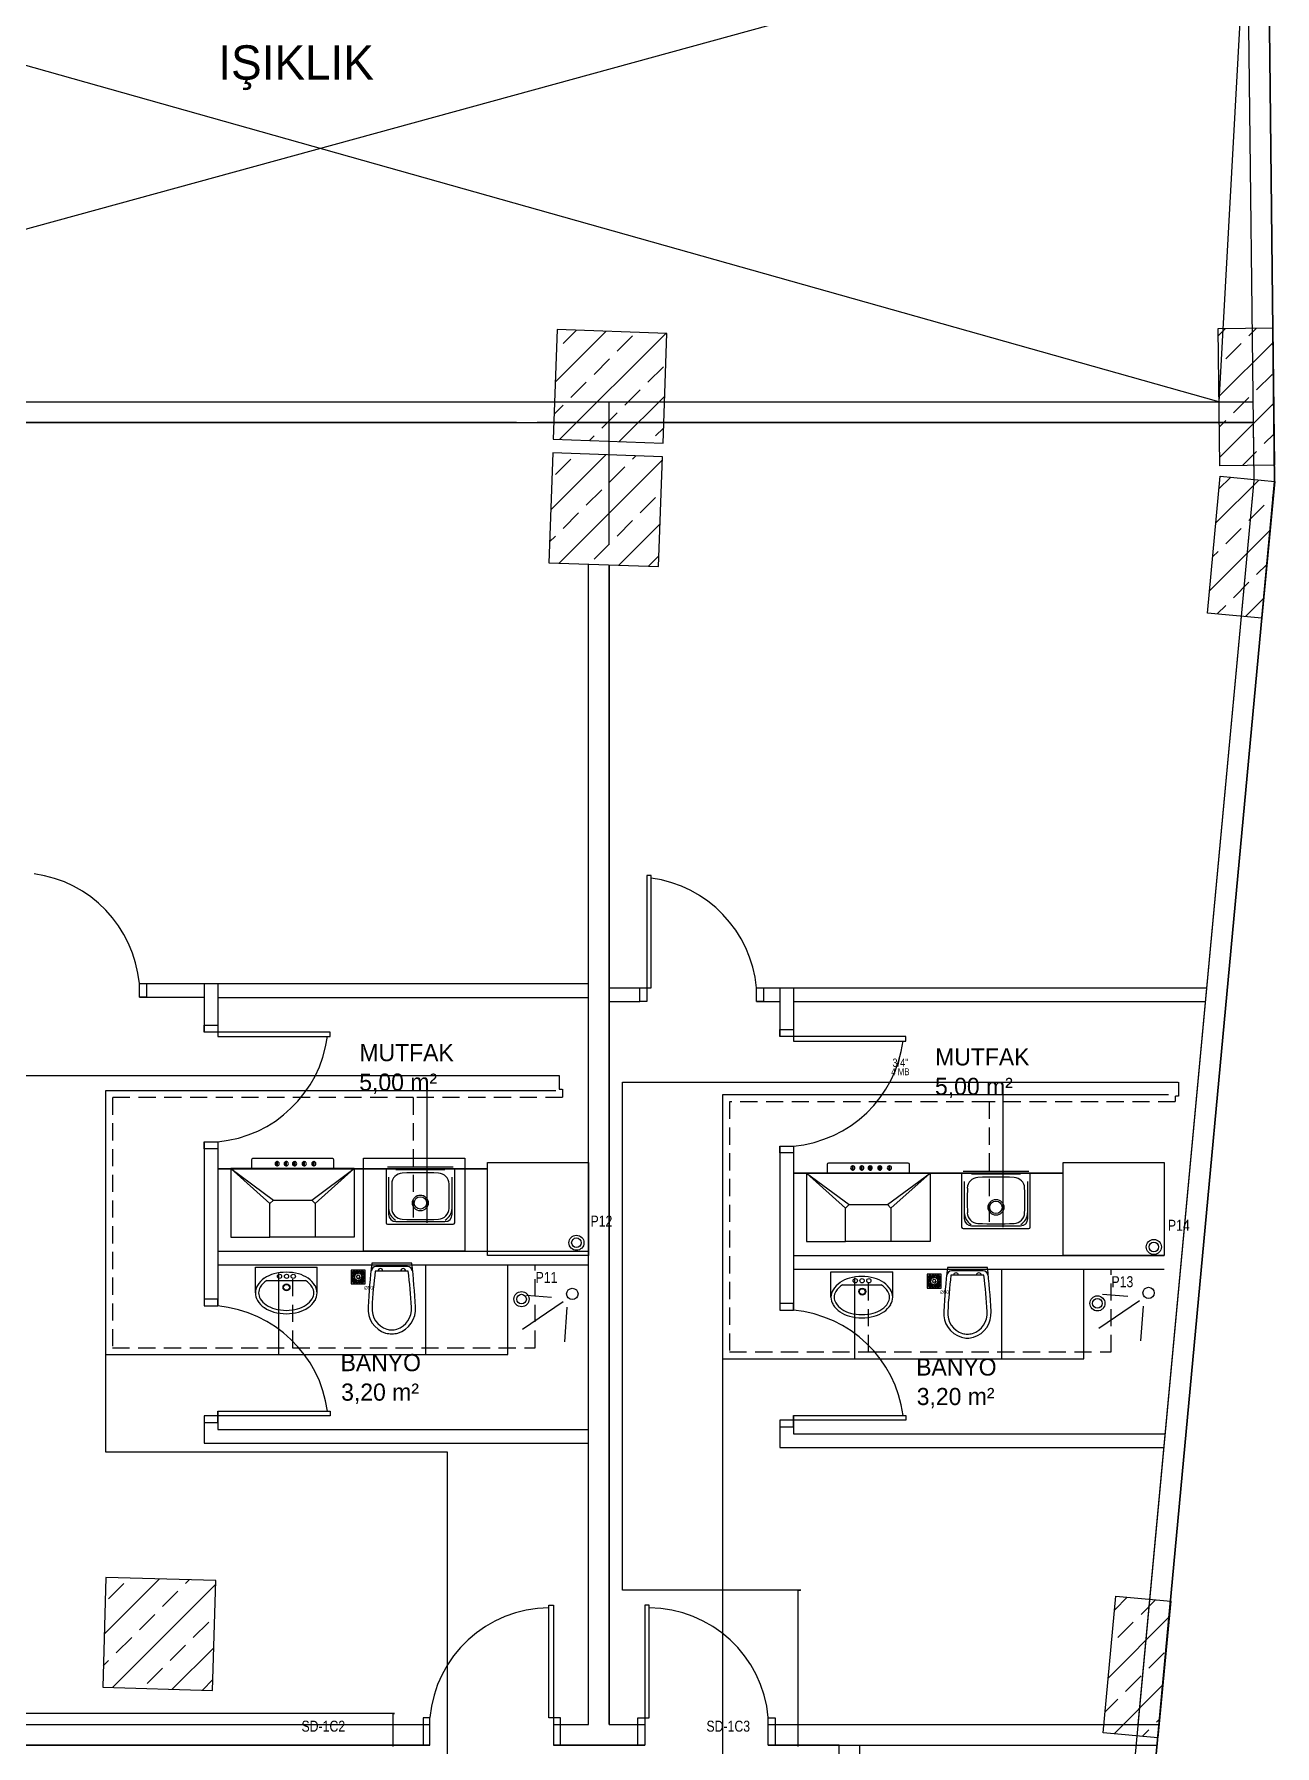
# Model space of a CAD drawing. Header units: centimetres. Extents: x 247996 to 315152, y -468471 to -440326.
# Drawn here: x 255597 to 256500, y -444081 to -442834 of the extents above; entities that cross this region are included whole.
import ezdxf
from ezdxf.enums import TextEntityAlignment as Align

# ---------------------------------------------------------------- set-up
doc = ezdxf.new("R2010")
doc.units = ezdxf.units.CM
doc.linetypes.add('0', pattern=[500, 500])
doc.linetypes.add('BASMA HATTI', pattern=[0.375, 0.25, -0.125])
for name, color, linetype in [('SCOTT-MD-YUK-BIRIMI', 7, 'Continuous'), ('SCOTT-MKDU0', 50, 'Continuous'), ('SCOTT-MTY-PISSU-KOLON', 211, 'Continuous'), ('SCOTT-MTY-PISSU-KOLONNO', 211, 'Continuous'), ('SCOTT-MTY-SAYAC', 3, 'Continuous'), ('SCOTT-MTY-TEFRIS', 15, 'Continuous'), ('SCOTT-MTY-VANA', 1, 'Continuous')]:
    doc.layers.add(name, color=color, linetype=linetype)
for name, color, linetype, lineweight in [('SCOTT-MTY-SICAKSU-BORU', 1, 'BASMA HATTI', 30), ('SCOTT-MTY-SOGUKSU-BORU', 5, '0', 30), ('SCOTT-MTY-TEMIZSU-CAP', 101, 'Continuous', 30)]:
    doc.layers.add(name, color=color, linetype=linetype, lineweight=lineweight)
doc.styles.add('CAP', font='wturkce.SHX', dxfattribs={"width": 0.65})
doc.styles.add('MtXpl_Comic_Sans_MS', font='comic.ttf')
doc.styles.add('ROTAS', font='arial.ttf')

# ---------------------------------------------------------------- blocks, each defined once
blk = doc.blocks.new('T-KOLON-P')
for radius in [5.5, 3.5]:
    blk.add_circle((0, 0), radius)
blk = doc.blocks.new('SUZGEC1')
at = {"layer": 'SCOTT-MTY-TEFRIS'}
blk.add_lwpolyline([(-5, -5), (-5, 5), (5, 5), (5, -5)], close=True, dxfattribs=at)
for points in [[(-4.3, 3.9), (-2, 1.5, 0.029484), (-2.2, 1.3), (-4.3, 2.5)], [(-2.5, 0.3), (-4.3, 0.3), (-4.3, 1.7), (-2.4, 0.7, 0.032775)], [(-3.9, 4.3), (-2.5, 4.3), (-1.3, 2.2, 0.029484), (-1.5, 2)], [(-0.7, 2.4, -0.032775), (-0.3, 2.5), (-0.3, 4.3), (-1.7, 4.3)], [(0.3, 2.5), (0.3, 4.3), (1.7, 4.3), (0.7, 2.4, 0.032775)], [(1.3, 2.2), (2.5, 4.3), (3.9, 4.3), (1.5, 2, 0.029484)], [(4.3, 3.9), (2, 1.5, -0.029484), (2.2, 1.3), (4.3, 2.5)], [(4.3, 0.3), (4.3, 1.7), (2.4, 0.7, -0.032775), (2.5, 0.3)], [(-2.5, -0.3), (-4.3, -0.3), (-4.3, -1.7), (-2.4, -0.7, -0.032775)], [(-4.3, -3.9), (-2, -1.5, -0.029484), (-2.2, -1.3), (-4.3, -2.5)], [(-3.9, -4.3), (-2.5, -4.3), (-1.3, -2.2, -0.029484), (-1.5, -2)], [(-0.3, -4.3), (-1.7, -4.3), (-0.7, -2.4, 0.032775), (-0.3, -2.5)], [(0.3, -2.5), (0.3, -4.3), (1.7, -4.3), (0.7, -2.4, -0.032775)], [(2.5, -4.3), (1.3, -2.2, 0.029484), (1.5, -2), (3.9, -4.3)], [(4.3, -2.5), (4.3, -3.9), (2, -1.5, 0.029484), (2.2, -1.3)], [(4.3, -0.3), (4.3, -1.7), (2.4, -0.7, 0.032775), (2.5, -0.3)]]:
    blk.add_lwpolyline(points, format="xyb", close=True, dxfattribs=at)
blk.add_circle((0, 0), 1.25, dxfattribs=at)
at = {"layer": 'SCOTT-MD-YUK-BIRIMI', "color": 6, "style": 'CAP'}
for tag, p in [('PS', (-2.1, 0)), ('PSCP', (4.3, 6.7))]:
    blk.add_attdef(tag, p, '', height=2.5, dxfattribs=at)

msp = doc.modelspace()

# ---------------------------------------------------------------- linework, layer by layer
at = {"layer": 'SCOTT-MKDU0', "color": 8, "ltscale": 0.03}
for p, q in [((256500.1, -443160.1), (256469.8, -440514.4)), ((256469.8, -440514.4), (256500.1, -443160.1)), ((256485.1, -443159.5), (256454.9, -440529.3)), ((255131.1, -443102.1), (256479.8, -442732.1)), ((256459.5, -443102.1), (255149.8, -442732.9)), ((256479.8, -442732.1), (256459.5, -443102.1)), ((255977.5, -443049.5), (255974.6, -443129.4)), ((255976.1, -443087.8), (256013.2, -443050.7)), ((256057.4, -443052.3), (255977.5, -443049.5)), ((255979.2, -443129.6), (256056.5, -443052.3)), ((255981.8, -443059.6), (255991.5, -443050)), ((256021.1, -443065.2), (256032.3, -443054)), ((256054.6, -443132.3), (256057.4, -443052.3)), ((256458.9, -443048.7), (256498.9, -443048.2)), ((256460.1, -443148.7), (256458.9, -443048.7)), ((256459, -443053.9), (256464.3, -443048.6)), ((256481.3, -443054), (256487, -443048.4)), ((256498.9, -443048.2), (256500.1, -443148.2)), ((256459.5, -443098.3), (256499, -443058.8)), ((256464.5, -443070.9), (256475.7, -443059.6)), ((256004.3, -443082.1), (256015.5, -443070.9)), ((256043.5, -443087.7), (256054.8, -443076.5)), ((256486.9, -443093.3), (256498.2, -443082.1)), ((255987.4, -443098.9), (255998.6, -443087.7)), ((256026.7, -443104.5), (256037.9, -443093.3)), ((255131.1, -443102.1), (256484.4, -443102.1)), ((255975.3, -443111.1), (255981.8, -443104.5)), ((256015.3, -443205.8), (256015.3, -443102.1)), ((256022.6, -443131.1), (256055.8, -443097.9)), ((256460, -443142.7), (256499.5, -443103.2)), ((256470.1, -443110.2), (256481.3, -443098.9)), ((255130.4, -443117.1), (256484.6, -443117.1)), ((255947.9, -443117.1), (255452.9, -443117.1)), ((256484.6, -443117.1), (255962.9, -443117.1)), ((256009.9, -443121.4), (256021.1, -443110.2)), ((256459.7, -443120.5), (256464.5, -443115.8)), ((256485.1, -443159.5), (256484.6, -443117.1)), ((255974.6, -443129.4), (256054.6, -443132.3)), ((256000.9, -443130.3), (256004.3, -443127)), ((256049.2, -443127), (256055, -443121.2)), ((256492.6, -443132.6), (256499.8, -443125.4)), ((255974.3, -443139.4), (255971.4, -443219.4)), ((255972.8, -443180.9), (256012.9, -443140.8)), ((256054.2, -443142.3), (255974.3, -443139.4)), ((255976.2, -443155.1), (255987.4, -443143.8)), ((255979, -443219.6), (256054.1, -443144.5)), ((256032.3, -443143.8), (256034.6, -443141.6)), ((256051.3, -443222.2), (256054.2, -443142.3)), ((256476.7, -443148.5), (256486.9, -443138.2)), ((256015.5, -443160.7), (256026.7, -443149.4)), ((256451.1, -443256), (256460.4, -443156.4)), ((256459.5, -443165.6), (256468, -443157.2)), ((256500.1, -443148.2), (256460.1, -443148.7)), ((256460.4, -443156.4), (256500.2, -443160.1)), ((256499.4, -443148.2), (256500.1, -443147.6)), ((255998.6, -443177.5), (256009.9, -443166.3)), ((256112.8, -447327.5), (256500.1, -443160.1)), ((256500.1, -443160.1), (256112.8, -447327.5)), ((256385.5, -444231), (256485.1, -443159.5)), ((256400.8, -444066), (256485.1, -443159.5)), ((256457.2, -443190.4), (256488.5, -443159.1)), ((256500.2, -443160.1), (256490.9, -443259.7)), ((256037.9, -443183.1), (256049.2, -443171.9)), ((256481.3, -443188.7), (256492.6, -443177.5)), ((256498.2, -443171.9), (256499.2, -443170.9)), ((255981.8, -443194.3), (255993, -443183.1)), ((256021.1, -443200), (256032.3, -443188.7)), ((256022.3, -443221.2), (256052.5, -443191)), ((256464.5, -443205.6), (256475.7, -443194.3)), ((255971.9, -443204.2), (255976.2, -443200)), ((256004.3, -443216.8), (256015.5, -443205.6)), ((256452.6, -443239.9), (256496.9, -443195.6)), ((255971.4, -443219.4), (256051.3, -443222.2)), ((256044, -443221.9), (256051.6, -443214.3)), ((256454.9, -443215.1), (256458.9, -443211.2)), ((256000.3, -444066), (256000.3, -443220.4)), ((256000.3, -444066), (256000.3, -443220.4)), ((256015.3, -444066), (256015.3, -443220.9)), ((256015.3, -443220.9), (256015.3, -444066)), ((256486.9, -443228), (256494.6, -443220.4)), ((256470.1, -443244.9), (256481.3, -443233.6)), ((256490.9, -443259.7), (256451.1, -443256)), ((256458.3, -443256.7), (256464.5, -443250.5)), ((256478.8, -443258.6), (256492.3, -443245.1)), ((255673.2, -443526), (255730.3, -443526)), ((255720.3, -443526), (255720.3, -443561.4)), ((255730.3, -443526), (255730.3, -443564.7)), ((255730.3, -443526.1), (256000.3, -443526.1)), ((256015.3, -443529.1), (256038.3, -443529.1)), ((256122.7, -443529.1), (256149.6, -443529.1)), ((256139.6, -443529.1), (256139.6, -443564.5)), ((256149.6, -443529.1), (256149.6, -443567.9)), ((256149.6, -443529.2), (256450.7, -443529.2)), ((255673.2, -443536), (255720.3, -443536)), ((255730.3, -443536.1), (256000.3, -443536.1)), ((256015.3, -443539.1), (256037.7, -443539.1)), ((256122.7, -443539.1), (256139.6, -443539.1)), ((256149.6, -443539.2), (256449.8, -443539.2)), ((255720.3, -443641.4), (255720.3, -443761)), ((255730.3, -443641.4), (255730.3, -443761)), ((255754.7, -443654.6), (255754.7, -443660.9)), ((255813.7, -443653.6), (255755.7, -443653.6)), ((255773.2, -443656.3), (255773.2, -443655.8)), ((255773.8, -443655.8), (255773.2, -443655.8)), ((255773.8, -443656.3), (255773.8, -443655.8)), ((255779.8, -443656.3), (255779.8, -443655.8)), ((255780.4, -443655.8), (255779.8, -443655.8)), ((255780.4, -443656.3), (255780.4, -443655.8)), ((255785.9, -443656.3), (255785.9, -443655.8)), ((255785.9, -443655.8), (255786.5, -443655.8)), ((255786.5, -443656.3), (255786.5, -443655.8)), ((255792.9, -443656.3), (255792.9, -443655.8)), ((255792.9, -443655.8), (255793.5, -443655.8)), ((255793.5, -443656.3), (255793.5, -443655.8)), ((255799.9, -443656.3), (255799.9, -443655.8)), ((255799.9, -443655.8), (255800.5, -443655.8)), ((255800.5, -443656.3), (255800.5, -443655.8)), ((255814.7, -443660.9), (255814.7, -443654.6)), ((255836.5, -443721), (255836.5, -443653.3)), ((255836.5, -443653.3), (255910.1, -443653.3)), ((255910.1, -443653.3), (255910.1, -443721)), ((256139.6, -443644.5), (256139.6, -443764.1)), ((256149.6, -443644.5), (256149.6, -443764.1)), ((255730.3, -443661), (255926.6, -443661)), ((255926.6, -443661), (255730.3, -443661)), ((255926.6, -443661), (255730.3, -443661)), ((255768.2, -443686.4), (255739.7, -443660.9)), ((255739.7, -443660.9), (255770.7, -443683.9)), ((255829.7, -443660.9), (255739.7, -443660.9)), ((255739.7, -443660.9), (255739.7, -443710.9)), ((255773.2, -443658.9), (255773.2, -443656.3)), ((255773.2, -443658.9), (255773.8, -443658.9)), ((255773.8, -443658.9), (255773.8, -443656.3)), ((255779.8, -443658.9), (255779.8, -443656.3)), ((255779.8, -443658.9), (255780.4, -443658.9)), ((255780.4, -443658.9), (255780.4, -443656.3)), ((255785.9, -443658.9), (255785.9, -443656.3)), ((255785.9, -443658.9), (255786.5, -443658.9)), ((255786.5, -443658.9), (255786.5, -443656.3)), ((255792.9, -443658.9), (255792.9, -443656.3)), ((255792.9, -443658.9), (255793.5, -443658.9)), ((255793.5, -443658.9), (255793.5, -443656.3)), ((255798.7, -443683.9), (255829.7, -443660.9)), ((255799.9, -443658.9), (255799.9, -443656.3)), ((255799.9, -443658.9), (255800.5, -443658.9)), ((255800.5, -443658.9), (255800.5, -443656.3)), ((255829.7, -443660.9), (255801.2, -443686.4)), ((255829.7, -443660.9), (255829.7, -443710.9)), ((255852.8, -443660.9), (255852.8, -443700.4)), ((255901.8, -443659.9), (255853.8, -443659.9)), ((255854.7, -443667.1), (255854.7, -443694.2)), ((255895.7, -443661.8), (255860, -443661.8)), ((255901, -443694.2), (255901, -443667.1)), ((255902.8, -443700.4), (255902.8, -443660.9)), ((255926.7, -443724.1), (255926.7, -443656.4)), ((255926.7, -443656.4), (256000.3, -443656.4)), ((256000.3, -443656.4), (256000.3, -443724.1)), ((256149.6, -443664.1), (256346, -443664.1)), ((256346, -443664.1), (256149.6, -443664.1)), ((256346, -443664.1), (256149.6, -443664.1)), ((256187.6, -443689.6), (256159.1, -443664.1)), ((256159.1, -443664.1), (256190.1, -443687.1)), ((256249.1, -443664.1), (256159.1, -443664.1)), ((256159.1, -443664.1), (256159.1, -443714.1)), ((256174.1, -443657.8), (256174.1, -443664.1)), ((256233.1, -443656.8), (256175.1, -443656.8)), ((256192.5, -443659.4), (256192.5, -443658.9)), ((256193.1, -443658.9), (256192.5, -443658.9)), ((256192.5, -443662), (256192.5, -443659.4)), ((256192.5, -443662), (256193.1, -443662)), ((256193.1, -443659.4), (256193.1, -443658.9)), ((256193.1, -443662), (256193.1, -443659.4)), ((256199.1, -443659.4), (256199.1, -443658.9)), ((256199.7, -443658.9), (256199.1, -443658.9)), ((256199.1, -443662), (256199.1, -443659.4)), ((256199.1, -443662), (256199.7, -443662)), ((256199.7, -443659.4), (256199.7, -443658.9)), ((256199.7, -443662), (256199.7, -443659.4)), ((256205.3, -443659.4), (256205.3, -443658.9)), ((256205.3, -443658.9), (256205.9, -443658.9)), ((256205.3, -443662), (256205.3, -443659.4)), ((256205.3, -443662), (256205.9, -443662)), ((256205.9, -443659.4), (256205.9, -443658.9)), ((256205.9, -443662), (256205.9, -443659.4)), ((256212.2, -443659.4), (256212.2, -443658.9)), ((256212.2, -443658.9), (256212.9, -443658.9)), ((256212.2, -443662), (256212.2, -443659.4)), ((256212.2, -443662), (256212.9, -443662)), ((256212.9, -443659.4), (256212.9, -443658.9)), ((256212.9, -443662), (256212.9, -443659.4)), ((256218.1, -443687.1), (256249.1, -443664.1)), ((256219.2, -443659.4), (256219.2, -443658.9)), ((256219.2, -443658.9), (256219.9, -443658.9)), ((256219.2, -443662), (256219.2, -443659.4)), ((256219.2, -443662), (256219.9, -443662)), ((256219.9, -443659.4), (256219.9, -443658.9)), ((256219.9, -443662), (256219.9, -443659.4)), ((256249.1, -443664.1), (256220.6, -443689.6)), ((256234.1, -443664.1), (256234.1, -443657.8)), ((256249.1, -443664.1), (256249.1, -443714.1)), ((256272.1, -443664.1), (256272.1, -443703.5)), ((256321.1, -443663.1), (256273.1, -443663.1)), ((256315, -443664.9), (256279.3, -443664.9)), ((256322.1, -443703.5), (256322.1, -443664.1)), ((256346, -443724.1), (256346, -443656.4)), ((256346, -443656.4), (256419.6, -443656.4)), ((256419.6, -443656.4), (256419.6, -443724.1)), ((256274, -443670.2), (256274, -443697.3)), ((256320.3, -443697.3), (256320.3, -443670.2)), ((255853.8, -443701.4), (255901.8, -443701.4)), ((255860, -443699.5), (255895.7, -443699.5)), ((256273.1, -443704.5), (256321.1, -443704.5)), ((256279.3, -443702.6), (256315, -443702.6)), ((255739.7, -443710.9), (255768.2, -443710.9)), ((255829.7, -443710.9), (255801.2, -443710.9)), ((256159.1, -443714.1), (256187.6, -443714.1)), ((256249.1, -443714.1), (256220.6, -443714.1)), ((255730.3, -443721), (256000.3, -443721)), ((255910.1, -443721), (255836.5, -443721)), ((256000.3, -443724.1), (255926.7, -443724.1)), ((256149.6, -443724.1), (256419.6, -443724.1)), ((256419.6, -443724.1), (256346, -443724.1)), ((255730.3, -443731), (256000.3, -443731)), ((255730.3, -443741), (255730.3, -443761)), ((255757.6, -443732.8), (255802.6, -443732.8)), ((255757.6, -443751.5), (255757.6, -443732.8)), ((255766, -443742.5), (255794.1, -443742.5)), ((255802.6, -443751.5), (255802.6, -443732.8)), ((256149.6, -443734.1), (256419.6, -443734.1)), ((256176.9, -443736), (256221.9, -443736)), ((256176.9, -443754.6), (256176.9, -443736)), ((256221.9, -443754.6), (256221.9, -443736)), ((255973.4, -443754.7), (255955, -443753.3)), ((256149.6, -443744.1), (256149.6, -443764.1)), ((256185.4, -443745.6), (256213.5, -443745.6)), ((256393.2, -443754), (256374.8, -443752.6)), ((255981.8, -443758), (255952.3, -443778.2)), ((255984.6, -443761.9), (255982.7, -443787.2)), ((256401.6, -443757.3), (256372, -443777.5)), ((256404.4, -443761.2), (256402.4, -443786.5)), ((255720.3, -443841), (255720.3, -443861)), ((255730.3, -443837.6), (255730.3, -443851)), ((255730.3, -443837.6), (255730.3, -443851)), ((256149.6, -443840.8), (256149.6, -443854.1)), ((256149.6, -443840.8), (256149.6, -443854.1)), ((255730.3, -443851), (256000.3, -443851)), ((256139.6, -443844.1), (256139.6, -443864.1)), ((256149.6, -443854.1), (256419.6, -443854.1)), ((255720.3, -443861), (256000.3, -443861)), ((256139.6, -443864.1), (256419.6, -443864.1)), ((255648.7, -443958.9), (255646.4, -444038.8)), ((255647.5, -444000.1), (255687.6, -443960)), ((255728.7, -443961.1), (255648.7, -443958.9)), ((255650.7, -443974.5), (255661.9, -443963.3)), ((255653.5, -444039), (255728.6, -443963.9)), ((255706.8, -443963.3), (255709.5, -443960.6)), ((255726.4, -444041.1), (255728.7, -443961.1)), ((255689.9, -443980.1), (255701.2, -443968.9)), ((256375.3, -444072), (256384.5, -443972.4)), ((256383.6, -443982.4), (256392.8, -443973.2)), ((256384.5, -443972.4), (256424.4, -443976.1)), ((256402.8, -443985.7), (256413.4, -443975.1)), ((256424.4, -443976.1), (256415.1, -444075.7)), ((255673.1, -443997), (255684.3, -443985.7)), ((255712.4, -444002.6), (255723.6, -443991.3)), ((256379, -444031.9), (256423.3, -443987.6)), ((256385.9, -444002.6), (256397.1, -443991.3)), ((255656.3, -444013.8), (255667.5, -444002.6)), ((255695.6, -444019.4), (255706.8, -444008.2)), ((255697.1, -444040.3), (255727.3, -444010.2)), ((256408.4, -444025), (256419.6, -444013.8)), ((255646.8, -444023.2), (255650.7, -444019.4)), ((255678.7, -444036.2), (255689.9, -444025)), ((255646.4, -444038.8), (255726.4, -444041.1)), ((255719, -444040.9), (255726.6, -444033.3)), ((256383.1, -444072.7), (256418.7, -444037.1)), ((256391.5, -444041.9), (256402.8, -444030.6)), ((256376.7, -444056.7), (256385.9, -444047.5)), ((255209.4, -444066), (255884.8, -444066)), ((255452.9, -444066), (255884.8, -444066)), ((255974.8, -444066), (256000.3, -444066)), ((255974.8, -444066), (256000.3, -444066)), ((256015.3, -444066), (256041.2, -444066)), ((256015.3, -444066), (256041.2, -444066)), ((256131.2, -444066), (256415.9, -444066)), ((256131.2, -444066), (256400.8, -444066)), ((256414, -444064.3), (256416.4, -444061.9)), ((256415.1, -444075.7), (256375.3, -444072)), ((256403.7, -444074.6), (256408.4, -444069.9)), ((255884.8, -444081), (255066.5, -444081)), ((255209.4, -444081), (255884.8, -444081)), ((255974.8, -444081), (256041.2, -444081)), ((256041.2, -444081), (255974.8, -444081)), ((256131.2, -444081), (256414.5, -444081)), ((256182.9, -444081), (256131.2, -444081)), ((256182.9, -444098), (256182.9, -444081)), ((256182.9, -444231), (256182.9, -444081)), ((256197.9, -444093), (256197.9, -444081))]:
    msp.add_line(p, q, dxfattribs=at)
for points in [[(256042.7, -443529.1), (256046, -443529.1), (256046, -443447.2), (256042.7, -443447.2)], [(255730.3, -443561.4), (255730.3, -443564.7), (255812.1, -443564.7), (255812.1, -443561.4)], [(256149.6, -443564.5), (256149.6, -443567.9), (256231.4, -443567.9), (256231.4, -443564.5)], [(255730.3, -443841), (255730.3, -443837.6), (255812.1, -443837.6), (255812.1, -443841)], [(256149.6, -443844.1), (256149.6, -443840.8), (256231.4, -443840.8), (256231.4, -443844.1)], [(255974.8, -444061), (255971.5, -444061), (255971.5, -443979.1), (255974.8, -443979.1)], [(255974.8, -444061), (255971.5, -444061), (255971.5, -443979.1), (255974.8, -443979.1)], [(255974.8, -444061), (255971.5, -444061), (255971.5, -443979.1), (255974.8, -443979.1)], [(256041.2, -444061), (256044.5, -444061), (256044.5, -443979.1), (256041.2, -443979.1)], [(256041.2, -444061), (256044.5, -444061), (256044.5, -443979.1), (256041.2, -443979.1)], [(256041.2, -444061), (256044.5, -444061), (256044.5, -443979.1), (256041.2, -443979.1)]]:
    msp.add_lwpolyline(points, close=True, dxfattribs=at)
for points in [[(255678.2, -443536), (255673.2, -443536), (255673.2, -443526), (255678.2, -443526), (255678.2, -443536)], [(256042.7, -443539.1), (256037.7, -443539.1), (256037.7, -443529.1), (256042.7, -443529.1), (256042.7, -443539.1)], [(256127.7, -443539.1), (256122.7, -443539.1), (256122.7, -443529.1), (256127.7, -443529.1), (256127.7, -443539.1)], [(255720.3, -443561.4), (255720.3, -443556.4), (255730.3, -443556.4), (255730.3, -443561.4), (255720.3, -443561.4)], [(256139.6, -443564.5), (256139.6, -443559.5), (256149.6, -443559.5), (256149.6, -443564.5), (256139.6, -443564.5)], [(255720.3, -443646.4), (255720.3, -443641.4), (255730.3, -443641.4), (255730.3, -443646.4), (255720.3, -443646.4)], [(256139.6, -443649.5), (256139.6, -443644.5), (256149.6, -443644.5), (256149.6, -443649.5), (256139.6, -443649.5)], [(255720.3, -443756), (255720.3, -443761), (255730.3, -443761), (255730.3, -443756), (255720.3, -443756)], [(256139.6, -443759.1), (256139.6, -443764.1), (256149.6, -443764.1), (256149.6, -443759.1), (256139.6, -443759.1)], [(255720.3, -443841), (255720.3, -443846), (255730.3, -443846), (255730.3, -443841), (255720.3, -443841)], [(256139.6, -443844.1), (256139.6, -443849.1), (256149.6, -443849.1), (256149.6, -443844.1), (256139.6, -443844.1)], [(255879.8, -444081), (255884.8, -444081), (255884.8, -444061), (255879.8, -444061), (255879.8, -444081)], [(255879.8, -444081), (255884.8, -444081), (255884.8, -444061), (255879.8, -444061), (255879.8, -444081)], [(255879.8, -444081), (255884.8, -444081), (255884.8, -444061), (255879.8, -444061), (255879.8, -444081)], [(255974.8, -444081), (255979.8, -444081), (255979.8, -444061), (255974.8, -444061), (255974.8, -444081)], [(255974.8, -444081), (255979.8, -444081), (255979.8, -444061), (255974.8, -444061), (255974.8, -444081)], [(255974.8, -444081), (255979.8, -444081), (255979.8, -444061), (255974.8, -444061), (255974.8, -444081)], [(256041.2, -444081), (256036.2, -444081), (256036.2, -444061), (256041.2, -444061), (256041.2, -444081)], [(256041.2, -444081), (256036.2, -444081), (256036.2, -444061), (256041.2, -444061), (256041.2, -444081)], [(256041.2, -444081), (256036.2, -444081), (256036.2, -444061), (256041.2, -444061), (256041.2, -444081)], [(256136.2, -444081), (256131.2, -444081), (256131.2, -444061), (256136.2, -444061), (256136.2, -444081)], [(256136.2, -444081), (256131.2, -444081), (256131.2, -444061), (256136.2, -444061), (256136.2, -444081)], [(256136.2, -444081), (256131.2, -444081), (256131.2, -444061), (256136.2, -444061), (256136.2, -444081)]]:
    msp.add_lwpolyline(points, dxfattribs=at)
for points in [[(255842.4, -443729.9, 0.01664), (255839.8, -443761.7, 0.351622), (255852.5, -443780.7, 0.068714), (255857, -443781.3, 0.068714), (255861.4, -443780.7, 0.351622), (255874.2, -443761.7, 0.01664), (255871.6, -443729.9)], [(255844.9, -443735.5, 0.016866), (255842.6, -443761.9, 0.351778), (255853.4, -443777.9, 0.068022), (255857, -443778.4, 0.068022), (255860.6, -443777.9, 0.351778), (255871.3, -443761.9, 0.016866), (255869, -443735.5)], [(256261.7, -443733, 0.01664), (256259.1, -443764.9, 0.351622), (256271.9, -443783.8, 0.068714), (256276.3, -443784.4, 0.068714), (256280.7, -443783.8, 0.351622), (256293.5, -443764.9, 0.01664), (256290.9, -443733)], [(256264.3, -443738.6, 0.016866), (256262, -443765.1, 0.351778), (256272.7, -443781, 0.068022), (256276.3, -443781.5, 0.068022), (256279.9, -443781, 0.351778), (256290.6, -443765.1, 0.016866), (256288.3, -443738.6)]]:
    msp.add_lwpolyline(points, format="xyb", close=True, dxfattribs=at)
for points in [[(255871.8, -443735.4, 0.389191), (255868.5, -443732.3), (255857, -443732.3), (255845.4, -443732.3, 0.389191), (255842.1, -443735.4, 0.389191)], [(256291.2, -443738.5, 0.389191), (256287.8, -443735.4), (256276.3, -443735.4), (256264.8, -443735.4, 0.389191), (256261.4, -443738.5, 0.389191)]]:
    msp.add_lwpolyline(points, format="xyb", dxfattribs=at)
for centre, radius in [((255775.2, -443739.4), 1.56), ((255780.3, -443739.4), 1.56), ((255785.2, -443739.4), 1.56), ((256194.6, -443742.6), 1.56), ((256199.6, -443742.6), 1.56), ((256204.5, -443742.6), 1.56), ((255780.3, -443747.4), 2.52), ((255780.3, -443747.4), 2.12), ((255988.5, -443752.2, 51), 4.14), ((256199.7, -443750.5), 2.52), ((256199.7, -443750.5), 2.12), ((256408.3, -443751.5, 51), 4.14)]:
    msp.add_circle(centre, radius, dxfattribs=at)
for centre, radius, start, end in [((255584.6, -443534.2), 88.9, 5.3081, 82.3253), ((256034.1, -443537.3), 88.9, 5.3081, 82.3253), ((255722, -443552.8), 88.9, 275.3081, 352.3253), ((256141.4, -443556), 88.9, 275.3081, 352.3253), ((255755.7, -443654.6), 1, 90, 180), ((255773.5, -443657.3), 1.54, 100.5379, 259.4246), ((255773.5, -443657.3), 1.54, 282.6233, 77.3765), ((255780.1, -443657.3), 1.54, 100.5379, 259.4246), ((255780.1, -443657.3), 1.54, 282.6233, 77.3765), ((255786.2, -443657.3), 1.54, 100.5379, 259.4246), ((255786.2, -443657.3), 1.54, 282.6233, 77.3765), ((255793.2, -443657.3), 1.54, 100.5379, 259.4246), ((255793.2, -443657.3), 1.54, 282.6233, 77.3765), ((255800.2, -443657.3), 1.54, 100.5379, 259.4246), ((255800.2, -443657.3), 1.54, 282.6233, 77.3765), ((255813.7, -443654.6), 1, 0, 90), ((256175.1, -443657.8), 1, 90, 180), ((256192.8, -443660.4), 1.54, 100.5379, 259.4246), ((256192.8, -443660.4), 1.54, 282.6233, 77.3765), ((256199.4, -443660.4), 1.54, 100.5379, 259.4246), ((256199.4, -443660.4), 1.54, 282.6233, 77.3765), ((256205.5, -443660.4), 1.54, 100.5379, 259.4246), ((256205.5, -443660.4), 1.54, 282.6233, 77.3765), ((256212.5, -443660.4), 1.54, 100.5379, 259.4246), ((256212.5, -443660.4), 1.54, 282.6233, 77.3765), ((256219.5, -443660.4), 1.54, 100.5379, 259.4246), ((256219.5, -443660.4), 1.54, 282.6233, 77.3765), ((256233.1, -443657.8), 1, 0, 90), ((255773.7, -443755.1), 17.2, 123.8347, 148.2866), ((255773.7, -443755.1), 14.8, 121.3767, 148.2866), ((255777.6, -443760.8), 24.1, 105.5176, 123.8347), ((255780.1, -443769.9), 33.5, 90, 105.5176), ((255780.1, -443769.9), 33.5, 74.4824, 90), ((255782.6, -443760.8), 24.1, 56.1653, 74.4824), ((255786.4, -443755.1), 14.8, 31.7134, 58.6233), ((255786.4, -443755.1), 17.2, 31.7134, 56.1653), ((255848.7, -443735.5), 1.78, 0, 180), ((255865.3, -443735.5), 1.78, 0, 180), ((256196.9, -443763.9), 24.1, 105.5176, 123.8347), ((256199.4, -443773), 33.5, 90, 105.5176), ((256199.4, -443773), 33.5, 74.4824, 90), ((256201.9, -443763.9), 24.1, 56.1653, 74.4824), ((256268, -443738.6), 1.78, 0, 180), ((256284.6, -443738.6), 1.78, 0, 180), ((255767.9, -443751.5), 10.3, 148.2866, 180), ((255767.9, -443751.5), 10.3, 180, 211.7134), ((255767.9, -443751.5), 7.93, 148.2866, 180), ((255767.9, -443751.5), 7.93, 180, 211.7134), ((255773.7, -443747.9), 14.8, 211.7134, 236.1653), ((255786.4, -443747.9), 14.8, 303.8347, 328.2866), ((255792.3, -443751.5), 7.93, 0, 31.7134), ((255792.3, -443751.5), 7.93, 328.2866, 0), ((255792.3, -443751.5), 10.3, 0, 31.7134), ((255792.3, -443751.5), 10.3, 328.2866, 0), ((256187.2, -443754.6), 10.3, 148.2866, 180), ((256187.2, -443754.6), 10.3, 180, 211.7134), ((256193.1, -443758.2), 17.2, 123.8347, 148.2866), ((256187.2, -443754.6), 7.93, 148.2866, 180), ((256187.2, -443754.6), 7.93, 180, 211.7134), ((256193.1, -443758.2), 14.8, 121.3767, 148.2866), ((256205.8, -443758.2), 14.8, 31.7134, 58.6233), ((256205.8, -443758.2), 17.2, 31.7134, 56.1653), ((256211.6, -443754.6), 7.93, 0, 31.7134), ((256211.6, -443754.6), 7.93, 328.2866, 0), ((256211.6, -443754.6), 10.3, 0, 31.7134), ((256211.6, -443754.6), 10.3, 328.2866, 0), ((255722, -443849.5), 88.9, 7.6747, 84.6919), ((255773.7, -443747.9), 17.2, 211.7134, 236.1653), ((255777.6, -443742.2), 24.1, 236.1653, 254.4824), ((255777.6, -443742.2), 21.7, 236.1653, 254.4824), ((255780.1, -443733.1), 33.5, 254.4824, 270), ((255780.1, -443733.1), 31.1, 254.4824, 270), ((255780.1, -443733.1), 31.1, 270, 285.5176), ((255780.1, -443733.1), 33.5, 270, 285.5176), ((255782.6, -443742.2), 21.7, 285.5176, 303.8347), ((255782.6, -443742.2), 24.1, 285.5176, 303.8347), ((255786.4, -443747.9), 17.2, 303.8347, 328.2866), ((256141.4, -443852.6), 88.9, 7.6747, 84.6919), ((256193.1, -443751), 17.2, 211.7134, 236.1653), ((256193.1, -443751), 14.8, 211.7134, 236.1653), ((256196.9, -443745.3), 24.1, 236.1653, 254.4824), ((256196.9, -443745.3), 21.7, 236.1653, 254.4824), ((256199.4, -443736.2), 31.1, 254.4824, 270), ((256199.4, -443736.2), 31.1, 270, 285.5176), ((256201.9, -443745.3), 21.7, 285.5176, 303.8347), ((256201.9, -443745.3), 24.1, 285.5176, 303.8347), ((256205.8, -443751), 14.8, 303.8347, 328.2866), ((256205.8, -443751), 17.2, 303.8347, 328.2866), ((256199.4, -443736.2), 33.5, 254.4824, 270), ((256199.4, -443736.2), 33.5, 270, 285.5176), ((255972, -444068.6), 87.6, 90.3687, 174.9809), ((255972, -444068.6), 87.6, 90.3687, 174.9809), ((255972, -444068.6), 87.6, 90.3687, 174.9809), ((256044, -444068.6), 87.6, 5.0191, 89.6313), ((256044, -444068.6), 87.6, 5.0191, 89.6313), ((256044, -444068.6), 87.6, 5.0191, 89.6313)]:
    msp.add_arc(centre, radius, start, end, dxfattribs=at)
for centre, major_axis, start_param, end_param in [((255864.9, -443672.2), (5.66, -5.66), 2.395934, 3.900021), ((255877.8, -443996.2), (332.3, 0), 1.531058, 1.610536), ((255890.7, -443672.2), (5.66, -5.66), 0.812368, 2.316455), ((256284.2, -443675.3), (5.66, -5.66), 2.395934, 3.900021), ((256297.1, -443999.3), (332.3, 0), 1.531058, 1.610536), ((256310, -443675.3), (5.66, -5.66), 0.812368, 2.316455), ((256189.1, -443680.9), (-234.9, -234.9), 5.470817, 5.524757), ((255877.8, -443685.9), (-4.07, -4.07), 3.926991, 10.210176), ((255566.6, -443680.9), (234.9, -234.9), 0.758428, 0.812368), ((256608.4, -443684.1), (-234.9, -234.9), 5.470817, 5.524757), ((255985.9, -443684.1), (234.9, -234.9), 0.758428, 0.812368), ((255864.8, -443689.7), (-7.14, -7.14), 5.524757, 6.541187), ((255864.9, -443689.7), (-5.66, -5.66), 5.524757, 7.028844), ((255877.8, -443685.9), (-3.18, -3.18), 3.926991, 10.210176), ((255890.7, -443689.7), (-5.66, -5.66), 0.825137, 2.329224), ((255890.8, -443689.7), (7.14, -7.14), -0.258001, 0.758428), ((256284.1, -443692.8), (-7.14, -7.14), 5.524757, 6.541187), ((256284.2, -443692.8), (-5.66, -5.66), 5.524757, 7.028844), ((256297.1, -443689.1), (-4.07, -4.07), 3.926991, 10.210176), ((256297.1, -443689.1), (-3.18, -3.18), 3.926991, 10.210176), ((256310, -443692.8), (-5.66, -5.66), 0.825137, 2.329224), ((256310.1, -443692.8), (7.14, -7.14), -0.258001, 0.758428), ((255853.8, -443700.4), (0.707, -0.707), 3.926991, 5.497787), ((255860, -443694.2), (-3.75, -3.75), 5.497787, 7.068583), ((255877.8, -443365.7), (332.3, 0), 4.67265, 4.752129), ((255895.7, -443694.2), (3.75, -3.75), -0.785398, 0.785398), ((255901.8, -443700.4), (0.707, -0.707), -0.785398, 0.785398), ((256273.1, -443703.5), (0.707, -0.707), 3.926991, 5.497787), ((256279.3, -443697.3), (-3.75, -3.75), 5.497787, 7.068583), ((256297.1, -443368.8), (332.3, 0), 4.67265, 4.752129), ((256315, -443697.3), (3.75, -3.75), -0.785398, 0.785398), ((256321.1, -443703.5), (0.707, -0.707), -0.785398, 0.785398)]:
    msp.add_ellipse(centre, major_axis=major_axis, ratio=1, start_param=start_param, end_param=end_param, dxfattribs=at)
at = {"layer": 'SCOTT-MKDU0', "color": 8, "ltscale": 0.03, "invisible_edges": 4}
for points in [[(255770.7, -443683.9), (255798.7, -443683.9), (255801.2, -443686.4), (255768.2, -443686.4)], [(255801.2, -443710.9), (255768.2, -443710.9), (255768.2, -443686.4), (255801.2, -443686.4)], [(256190.1, -443687.1), (256218.1, -443687.1), (256220.6, -443689.6), (256187.6, -443689.6)], [(256220.6, -443714.1), (256187.6, -443714.1), (256187.6, -443689.6), (256220.6, -443689.6)]]:
    msp.add_3dface(points, dxfattribs=at)
at = {"layer": 'SCOTT-MTY-SICAKSU-BORU', "ltscale": 50}
for p, q in [((255653.5, -443609.1), (255653.5, -443791.4)), ((255872.5, -443609.1), (255653.5, -443609.1)), ((255981.4, -443609.1), (255872.5, -443609.1)), ((256103, -443612.2), (256103, -443794.5)), ((256292.1, -443612.2), (256103, -443612.2)), ((256427.7, -443612.2), (256292.1, -443612.2)), ((255653.5, -443791.4), (255784.8, -443791.4)), ((255784.8, -443791.4), (255961.5, -443791.4)), ((256103, -443794.5), (256204.3, -443794.5)), ((256204.3, -443794.5), (256381, -443794.5))]:
    msp.add_line(p, q, dxfattribs=at)
at = {"layer": 'SCOTT-MTY-SICAKSU-BORU'}
for points in [[(255858, -444082), (255858, -444058), (255859, -444058), (255549, -444058), (255549, -443593), (255979, -443593), (255979, -443603), (255981.4, -443603), (255981.4, -443609.1)], [(256153, -444082), (256153, -443968), (256155, -443968), (256025, -443968), (256025, -443598), (256430, -443598), (256430, -443608), (256427.7, -443608), (256427.7, -443612.2)]]:
    msp.add_lwpolyline(points, dxfattribs=at)
at = {"layer": 'SCOTT-MTY-SICAKSU-BORU', "ltscale": 50}
for points in [[(255872.5, -443609.1), (255872.5, -443700.4)], [(256292.1, -443612.2), (256292.1, -443703.5)], [(255784.8, -443791.4), (255784.8, -443737.4)], [(255961.5, -443791.4), (255961.5, -443731)], [(256204.3, -443794.5), (256204.3, -443740.5)], [(256381, -443794.5), (256381, -443734.1)]]:
    msp.add_lwpolyline(points, dxfattribs=at)
at = {"layer": 'SCOTT-MTY-SOGUKSU-BORU', "ltscale": 50}
for p, q in [((255648.5, -443604.1), (255648.5, -443796.4)), ((255882.5, -443604.1), (255648.5, -443604.1)), ((255976.4, -443604.1), (255882.5, -443604.1)), ((256098, -443607.2), (256098, -443799.5)), ((256302.1, -443607.2), (256098, -443607.2)), ((256422.7, -443607.2), (256302.1, -443607.2)), ((255648.5, -443796.4), (255774.8, -443796.4)), ((255774.8, -443796.4), (255881.7, -443796.4)), ((255881.7, -443796.4), (255941.5, -443796.4)), ((256098, -443799.5), (256194.3, -443799.5)), ((256194.3, -443799.5), (256301.3, -443799.5)), ((256301.3, -443799.5), (256361, -443799.5))]:
    msp.add_line(p, q, dxfattribs=at)
for points in [[(255882.5, -443604.1), (255882.5, -443700.4)], [(256302.1, -443607.2), (256302.1, -443703.5)], [(255774.8, -443796.4), (255774.8, -443737.4)], [(255881.7, -443796.4), (255881.7, -443731.1)], [(255941.5, -443796.4), (255941.5, -443731)], [(256194.3, -443799.5), (256194.3, -443740.5)], [(256301.3, -443799.5), (256301.3, -443734.2)], [(256361, -443799.5), (256361, -443734.1)], [(255648.5, -443796.4), (255648.5, -443867.2), (255897.3, -443867.2), (255897.3, -444125.8)], [(256098, -443799.5), (256098, -443870.3), (256098, -443870.3), (256098, -444025.1), (256098, -444025.1), (256098, -444092.5)]]:
    msp.add_lwpolyline(points, dxfattribs=at)

# ---------------------------------------------------------------- block references
at = {"layer": 'SCOTT-MTY-PISSU-KOLON'}
for p in [(255991.5, -443714.9), (256412.1, -443718), (255951.5, -443756), (256371, -443759.1)]:
    msp.add_blockref('T-KOLON-P', p, dxfattribs=at)
at = {"layer": 'SCOTT-MTY-VANA'}
ref = msp.add_blockref('SUZGEC1', (255832.5, -443739.8), dxfattribs=dict(at, xscale=-1, rotation=180))
ref.add_attrib('PS', '2 SB', (255828.2, -443742.3), dxfattribs={"layer": 'SCOTT-MD-YUK-BIRIMI', "color": 6, "height": 2.5, "style": 'CAP'})
ref.add_attrib('PSCP', '%%C50', (255836.8, -443749), dxfattribs={"layer": 'SCOTT-MD-YUK-BIRIMI', "color": 6, "height": 2.5, "style": 'CAP'})
ref = msp.add_blockref('SUZGEC1', (256252.1, -443742.9), dxfattribs=dict(at, xscale=-1, rotation=180))
ref.add_attrib('PS', '2 SB', (256247.7, -443745.4), dxfattribs={"layer": 'SCOTT-MD-YUK-BIRIMI', "color": 6, "height": 2.5, "style": 'CAP'})
ref.add_attrib('PSCP', '%%C50', (256256.4, -443752.1), dxfattribs={"layer": 'SCOTT-MD-YUK-BIRIMI', "color": 6, "height": 2.5, "style": 'CAP'})

# ---------------------------------------------------------------- texts
at = {"layer": 'SCOTT-MKDU0', "color": 8, "ltscale": 0.03, "style": 'MtXpl_Comic_Sans_MS'}
for s, height, p in [('IŞIKLIK', 25, (255730.6, -442867.3)), ('MUTFAK', 12.5, (255833.4, -443582.6)), ('MUTFAK', 12.5, (256252.8, -443585.7)), ('5,00 m²', 12.5, (255833.3, -443604.1)), ('5,00 m²', 12.5, (256252.7, -443607.2)), ('BANYO', 12.5, (255819.7, -443808.5)), ('BANYO', 12.5, (256239, -443811.7)), ('3,20 m²', 12.5, (255820.1, -443830)), ('3,20 m²', 12.5, (256239.4, -443833.2))]:
    msp.add_text(s, height=height, rotation=360, dxfattribs=at).set_placement(p)
at = {"layer": 'SCOTT-MTY-PISSU-KOLONNO', "style": 'ROTAS', "width": 0.8}
for s, p in [('P12', (256009.7, -443699.1)), ('P14', (256430.3, -443702.2)), ('P11', (255969.7, -443740.2)), ('P13', (256389.2, -443743.3))]:
    msp.add_text(s, height=8, dxfattribs=at).set_placement(p, align=Align.MIDDLE_CENTER)
at = {"layer": 'SCOTT-MTY-SAYAC', "style": 'ROTAS', "width": 0.8}
for s, p in [('SD-1C2', (255807.1, -444067.2)), ('SD-1C3', (256102.1, -444067.2))]:
    msp.add_text(s, height=8, dxfattribs=at).set_placement(p, align=Align.MIDDLE_CENTER)
at = {"layer": 'SCOTT-MTY-TEMIZSU-CAP', "style": 'ROTAS', "width": 0.8}
for s, height, p in [('3/4"', 6, (256227.5, -443583.7)), ('4 MB', 5.1, (256227.5, -443590.3))]:
    msp.add_text(s, height=height, dxfattribs=at).set_placement(p, align=Align.MIDDLE_CENTER)

doc.saveas('drawing.dxf')
